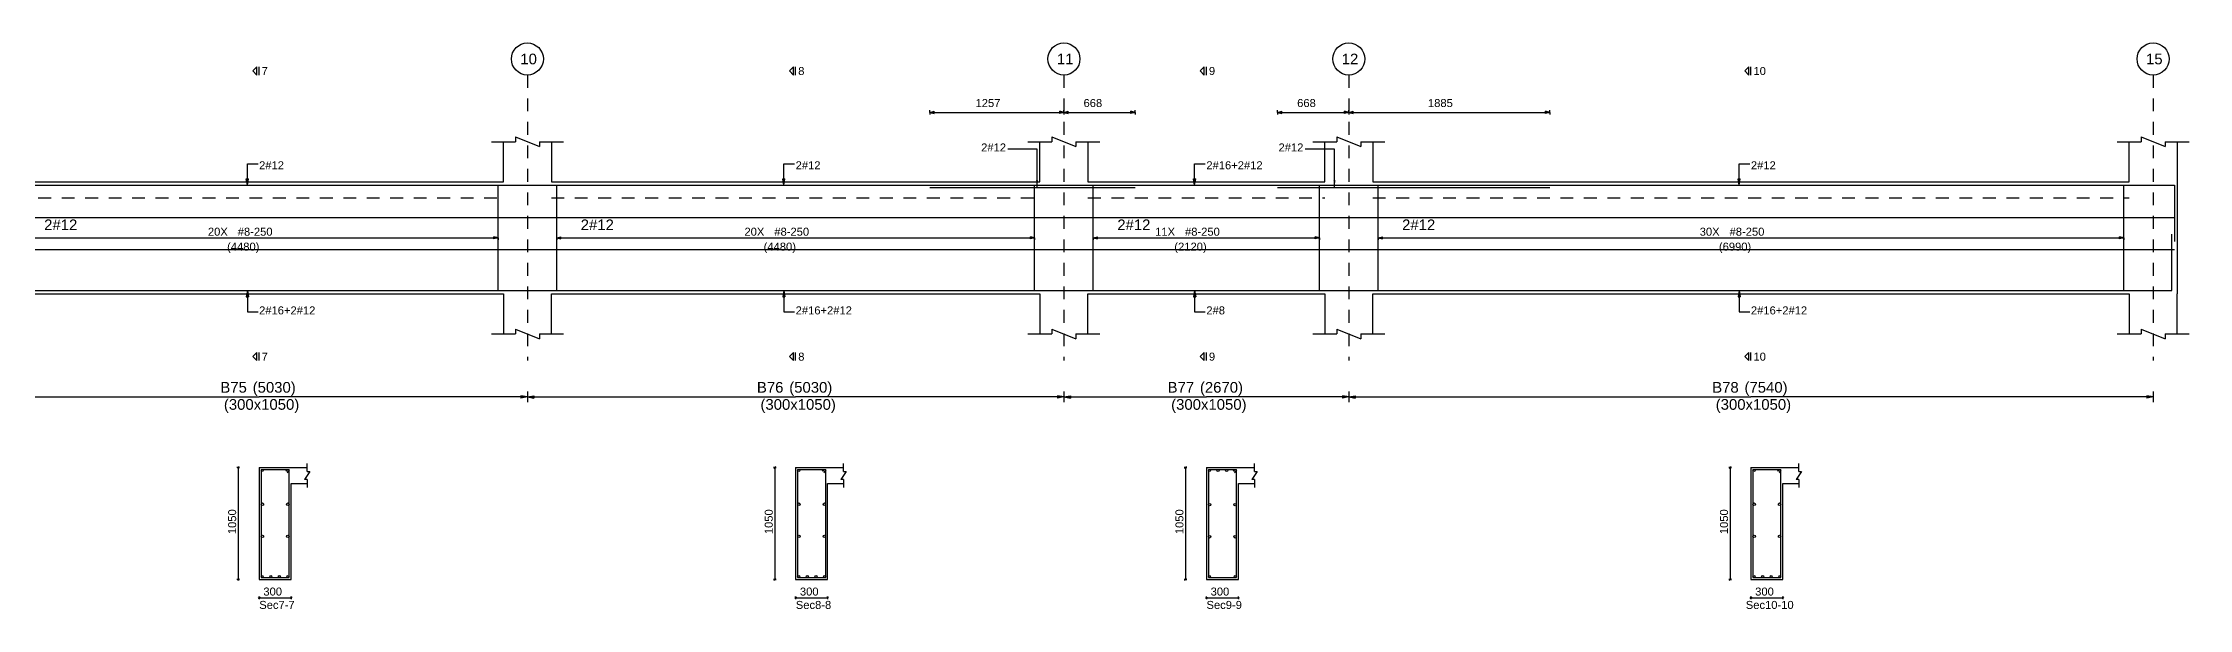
# Model space of a CAD drawing. Extents: x 0 to 98, y 3 to 248.
# Drawn here: x 68.17 to 88.29, y 69.05 to 74.36 of the extents above; entities that cross this region are included whole.
import ezdxf

# ---------------------------------------------------------------- set-up
doc = ezdxf.new("R2010")
doc.units = 0
doc.linetypes.add('ACAD_ISO02W100', pattern=[15, 12, -3])
for name, color, linetype in [('Axisline', 1, 'CONTINUOUS'), ('Axisline_Name', 2, 'CONTINUOUS'), ('Beam_bottombarlabeling', 2, 'CONTINUOUS'), ('Beam_Cross_Label', 4, 'CONTINUOUS'), ('Beam_CrossSection', 2, 'CONTINUOUS'), ('Beam_Dimensions_LS', 3, 'CONTINUOUS'), ('Beam_NameLS', 6, 'CONTINUOUS'), ('Beam_topbarsLabeling', 2, 'CONTINUOUS'), ('dim_all', 7, 'CONTINUOUS'), ('Extra_Topsteel_Labeling', 2, 'CONTINUOUS'), ('Extrabars', 7, 'CONTINUOUS'), ('Longsection', 2, 'CONTINUOUS'), ('main_botbars', 4, 'CONTINUOUS'), ('main_topbars', 4, 'CONTINUOUS'), ('SectionLine', 4, 'CONTINUOUS'), ('Sidefacebar', 140, 'CONTINUOUS'), ('Slabline', 253, 'CONTINUOUS'), ('span_dim', 7, 'CONTINUOUS'), ('spanline', 7, 'CONTINUOUS'), ('Stirrup_bar', 1, 'CONTINUOUS'), ('Stirrup_Dia_Spacing', 2, 'CONTINUOUS'), ('Stirrup_Length', 7, 'CONTINUOUS'), ('Stirrup_Numbers', 2, 'CONTINUOUS')]:
    doc.layers.add(name, color=color, linetype=linetype)
doc.styles.add('STRUDS_Arial', font='ARIAL.TTF', dxfattribs={"height": 0.04})

msp = doc.modelspace()

# ---------------------------------------------------------------- linework, layer by layer
at = {"layer": 'Axisline', "linetype": 'ACAD_ISO02W100', "ltscale": 0.01}
for p, q in [((72.71, 74.055), (72.71, 71.38)), ((77.74, 74.055), (77.74, 71.38)), ((80.41, 74.055), (80.41, 71.38)), ((87.95, 74.055), (87.95, 71.38))]:
    msp.add_line(p, q, dxfattribs=at)
at = {"layer": 'Axisline'}
for centre in [(72.71, 74.205), (77.74, 74.205), (80.41, 74.205), (87.95, 74.205)]:
    msp.add_circle(centre, 0.15, dxfattribs=at)
at = {"layer": 'Beam_bottombarlabeling'}
for p, q in [((70.085, 72.038), (70.075, 71.978)), ((70.085, 72.038), (70.085, 71.838)), ((70.085, 72.038), (70.095, 71.978)), ((75.115, 72.038), (75.105, 71.978)), ((75.115, 72.038), (75.115, 71.838)), ((75.115, 72.038), (75.125, 71.978)), ((78.965, 72.038), (78.955, 71.978)), ((78.965, 72.038), (78.965, 71.838)), ((78.965, 72.038), (78.975, 71.978)), ((84.07, 72.038), (84.06, 71.978)), ((84.07, 72.038), (84.07, 71.838)), ((84.07, 72.038), (84.08, 71.978)), ((70.075, 71.978), (70.095, 71.978)), ((70.085, 71.838), (70.185, 71.838)), ((75.105, 71.978), (75.125, 71.978)), ((75.115, 71.838), (75.215, 71.838)), ((78.955, 71.978), (78.975, 71.978)), ((78.965, 71.838), (79.065, 71.838)), ((84.06, 71.978), (84.08, 71.978)), ((84.07, 71.838), (84.17, 71.838))]:
    msp.add_line(p, q, dxfattribs=at)
for points in [[(70.085, 72.038), (70.075, 71.978), (70.085, 72.038), (70.095, 71.978)], [(75.115, 72.038), (75.105, 71.978), (75.115, 72.038), (75.125, 71.978)], [(78.965, 72.038), (78.955, 71.978), (78.965, 72.038), (78.975, 71.978)], [(84.07, 72.038), (84.06, 71.978), (84.07, 72.038), (84.08, 71.978)]]:
    msp.add_solid(points, dxfattribs=at)
at = {"layer": 'Beam_CrossSection'}
for p, q in [((70.645, 70.3425), (70.645, 70.4175)), ((75.675, 70.3425), (75.675, 70.4175)), ((79.525, 70.3425), (79.525, 70.4175)), ((84.63, 70.3425), (84.63, 70.4175)), ((70.195, 70.38), (70.495, 70.38)), ((70.195, 70.38), (70.195, 69.33)), ((70.195, 70.38), (70.195, 70.38)), ((70.495, 70.38), (70.495, 70.38)), ((70.495, 70.38), (70.645, 70.38)), ((70.495, 69.33), (70.495, 70.23)), ((70.495, 70.23), (70.645, 70.23)), ((70.67, 70.3425), (70.62, 70.2675)), ((70.645, 70.2675), (70.62, 70.2675)), ((70.645, 70.3425), (70.67, 70.3425)), ((70.645, 70.2675), (70.645, 70.1925)), ((75.225, 70.38), (75.525, 70.38)), ((75.225, 70.38), (75.225, 69.33)), ((75.225, 70.38), (75.225, 70.38)), ((75.525, 70.38), (75.525, 70.38)), ((75.525, 70.38), (75.675, 70.38)), ((75.525, 69.33), (75.525, 70.23)), ((75.525, 70.23), (75.675, 70.23)), ((75.7, 70.3425), (75.65, 70.2675)), ((75.675, 70.2675), (75.65, 70.2675)), ((75.675, 70.3425), (75.7, 70.3425)), ((75.675, 70.2675), (75.675, 70.1925)), ((79.075, 70.38), (79.375, 70.38)), ((79.075, 70.38), (79.075, 69.33)), ((79.075, 70.38), (79.075, 70.38)), ((79.375, 70.38), (79.375, 70.38)), ((79.375, 70.38), (79.525, 70.38)), ((79.375, 69.33), (79.375, 70.23)), ((79.375, 70.23), (79.525, 70.23)), ((79.55, 70.3425), (79.5, 70.2675)), ((79.525, 70.2675), (79.5, 70.2675)), ((79.525, 70.3425), (79.55, 70.3425)), ((79.525, 70.2675), (79.525, 70.1925)), ((84.18, 70.38), (84.48, 70.38)), ((84.18, 70.38), (84.18, 69.33)), ((84.18, 70.38), (84.18, 70.38)), ((84.48, 70.38), (84.48, 70.38)), ((84.48, 70.38), (84.63, 70.38)), ((84.48, 69.33), (84.48, 70.23)), ((84.48, 70.23), (84.63, 70.23)), ((84.655, 70.3425), (84.605, 70.2675)), ((84.63, 70.2675), (84.605, 70.2675)), ((84.63, 70.3425), (84.655, 70.3425)), ((84.63, 70.2675), (84.63, 70.1925)), ((70.195, 69.33), (70.495, 69.33)), ((75.225, 69.33), (75.525, 69.33)), ((79.075, 69.33), (79.375, 69.33)), ((84.18, 69.33), (84.48, 69.33))]:
    msp.add_line(p, q, dxfattribs=at)
at = {"layer": 'Beam_topbarsLabeling'}
for p, q in [((70.085, 73.022), (70.075, 73.082)), ((70.075, 73.082), (70.095, 73.082)), ((70.085, 73.022), (70.085, 73.222)), ((70.085, 73.222), (70.185, 73.222)), ((70.085, 73.022), (70.095, 73.082)), ((70.085, 73.082), (70.09, 73.082)), ((75.115, 73.022), (75.105, 73.082)), ((75.105, 73.082), (75.125, 73.082)), ((75.115, 73.022), (75.115, 73.222)), ((75.115, 73.222), (75.215, 73.222)), ((75.115, 73.022), (75.125, 73.082)), ((75.115, 73.082), (75.12, 73.082)), ((78.965, 73.022), (78.955, 73.082)), ((78.955, 73.082), (78.975, 73.082)), ((78.965, 73.022), (78.965, 73.222)), ((78.965, 73.222), (79.065, 73.222)), ((78.965, 73.022), (78.975, 73.082)), ((78.965, 73.082), (78.97, 73.082)), ((84.07, 73.022), (84.06, 73.082)), ((84.06, 73.082), (84.08, 73.082)), ((84.07, 73.022), (84.07, 73.222)), ((84.07, 73.222), (84.17, 73.222)), ((84.07, 73.022), (84.08, 73.082)), ((84.07, 73.082), (84.075, 73.082))]:
    msp.add_line(p, q, dxfattribs=at)
for points in [[(70.085, 73.022), (70.075, 73.082), (70.085, 73.022), (70.095, 73.082)], [(75.115, 73.022), (75.105, 73.082), (75.115, 73.022), (75.125, 73.082)], [(78.965, 73.022), (78.955, 73.082), (78.965, 73.022), (78.975, 73.082)], [(84.07, 73.022), (84.06, 73.082), (84.07, 73.022), (84.08, 73.082)]]:
    msp.add_solid(points, dxfattribs=at)
at = {"layer": 'dim_all'}
for p, q in [((76.4825, 73.705), (76.4825, 73.725)), ((76.4825, 73.705), (76.4825, 73.7175)), ((76.4825, 73.705), (76.4825, 73.7175)), ((76.4825, 73.705), (76.5225, 73.715)), ((76.4825, 73.705), (76.4825, 73.685)), ((76.4825, 73.705), (76.5225, 73.695)), ((76.4825, 73.705), (76.4825, 73.6925)), ((76.4825, 73.705), (76.4825, 73.6925)), ((76.4825, 73.705), (78.4075, 73.705)), ((76.5225, 73.695), (76.5225, 73.715)), ((77.74, 73.705), (77.7, 73.715)), ((77.7, 73.695), (77.7, 73.715)), ((77.74, 73.705), (77.7, 73.715)), ((77.7, 73.695), (77.7, 73.715)), ((77.74, 73.705), (77.7, 73.695)), ((77.74, 73.705), (77.7, 73.695)), ((77.74, 73.705), (77.74, 73.725)), ((77.74, 73.705), (77.74, 73.725)), ((77.74, 73.705), (77.74, 73.725)), ((77.74, 73.705), (77.74, 73.725)), ((77.74, 73.705), (77.74, 73.7175)), ((77.74, 73.705), (77.74, 73.7175)), ((77.74, 73.705), (77.74, 73.7175)), ((77.74, 73.705), (77.74, 73.7175)), ((77.74, 73.705), (77.78, 73.715)), ((77.74, 73.705), (77.78, 73.715)), ((77.74, 73.705), (77.74, 73.685)), ((77.74, 73.705), (77.78, 73.695)), ((77.74, 73.705), (77.74, 73.685)), ((77.74, 73.705), (77.74, 73.6925)), ((77.74, 73.705), (77.74, 73.6925)), ((77.74, 73.705), (77.74, 73.6925)), ((77.74, 73.705), (77.74, 73.6925)), ((77.74, 73.705), (77.74, 73.705)), ((77.74, 73.705), (77.74, 73.685)), ((77.74, 73.705), (77.78, 73.695)), ((77.74, 73.705), (77.74, 73.685)), ((77.78, 73.695), (77.78, 73.715)), ((77.78, 73.695), (77.78, 73.715)), ((78.4075, 73.705), (78.3675, 73.715)), ((78.3675, 73.695), (78.3675, 73.715)), ((78.4075, 73.705), (78.3675, 73.695)), ((78.4075, 73.705), (78.4075, 73.725)), ((78.4075, 73.705), (78.4075, 73.7175)), ((78.4075, 73.705), (78.4075, 73.7175)), ((78.4075, 73.705), (78.4075, 73.685)), ((78.4075, 73.705), (78.4075, 73.6925)), ((78.4075, 73.705), (78.4075, 73.6925)), ((79.7425, 73.705), (79.7425, 73.725)), ((79.7425, 73.705), (79.7425, 73.7175)), ((79.7425, 73.705), (79.7425, 73.7175)), ((79.7425, 73.705), (79.7825, 73.715)), ((79.7425, 73.705), (79.7425, 73.685)), ((79.7425, 73.705), (79.7825, 73.695)), ((79.7425, 73.705), (79.7425, 73.6925)), ((79.7425, 73.705), (79.7425, 73.6925)), ((79.7425, 73.705), (82.295, 73.705)), ((79.7825, 73.695), (79.7825, 73.715)), ((80.41, 73.705), (80.37, 73.715)), ((80.37, 73.695), (80.37, 73.715)), ((80.41, 73.705), (80.37, 73.715)), ((80.37, 73.695), (80.37, 73.715)), ((80.41, 73.705), (80.37, 73.695)), ((80.41, 73.705), (80.37, 73.695)), ((80.41, 73.705), (80.41, 73.725)), ((80.41, 73.705), (80.41, 73.725)), ((80.41, 73.705), (80.41, 73.725)), ((80.41, 73.705), (80.41, 73.725)), ((80.41, 73.705), (80.41, 73.7175)), ((80.41, 73.705), (80.41, 73.7175)), ((80.41, 73.705), (80.41, 73.7175)), ((80.41, 73.705), (80.41, 73.7175)), ((80.41, 73.705), (80.45, 73.715)), ((80.41, 73.705), (80.45, 73.715)), ((80.41, 73.705), (80.41, 73.685)), ((80.41, 73.705), (80.45, 73.695)), ((80.41, 73.705), (80.41, 73.685)), ((80.41, 73.705), (80.41, 73.6925)), ((80.41, 73.705), (80.41, 73.6925)), ((80.41, 73.705), (80.41, 73.6925)), ((80.41, 73.705), (80.41, 73.6925)), ((80.41, 73.705), (80.41, 73.705)), ((80.41, 73.705), (80.41, 73.685)), ((80.41, 73.705), (80.45, 73.695)), ((80.41, 73.705), (80.41, 73.685)), ((80.45, 73.695), (80.45, 73.715)), ((80.45, 73.695), (80.45, 73.715)), ((82.295, 73.705), (82.255, 73.715)), ((82.255, 73.695), (82.255, 73.715)), ((82.295, 73.705), (82.255, 73.695)), ((82.295, 73.705), (82.295, 73.725)), ((82.295, 73.705), (82.295, 73.7175)), ((82.295, 73.705), (82.295, 73.7175)), ((82.295, 73.705), (82.295, 73.685)), ((82.295, 73.705), (82.295, 73.6925)), ((82.295, 73.705), (82.295, 73.6925)), ((70, 70.38), (69.9875, 70.38)), ((70, 70.38), (69.9912, 70.3712)), ((70, 70.38), (70.0089, 70.3888)), ((70, 70.38), (70.0125, 70.38)), ((70, 70.38), (70, 69.33)), ((75.03, 70.38), (75.0175, 70.38)), ((75.03, 70.38), (75.0212, 70.3712)), ((75.03, 70.38), (75.0389, 70.3888)), ((75.03, 70.38), (75.0425, 70.38)), ((75.03, 70.38), (75.03, 69.33)), ((78.88, 70.38), (78.8675, 70.38)), ((78.88, 70.38), (78.8712, 70.3712)), ((78.88, 70.38), (78.8889, 70.3888)), ((78.88, 70.38), (78.8925, 70.38)), ((78.88, 70.38), (78.88, 69.33)), ((83.985, 70.38), (83.9725, 70.38)), ((83.985, 70.38), (83.9762, 70.3712)), ((83.985, 70.38), (83.9939, 70.3888)), ((83.985, 70.38), (83.9975, 70.38)), ((83.985, 70.38), (83.985, 69.33)), ((70, 69.33), (69.9875, 69.33)), ((70, 69.33), (69.9912, 69.3212)), ((70, 69.33), (70.0089, 69.3388)), ((70, 69.33), (70.0125, 69.33)), ((75.03, 69.33), (75.0175, 69.33)), ((75.03, 69.33), (75.0212, 69.3212)), ((75.03, 69.33), (75.0389, 69.3388)), ((75.03, 69.33), (75.0425, 69.33)), ((78.88, 69.33), (78.8675, 69.33)), ((78.88, 69.33), (78.8712, 69.3212)), ((78.88, 69.33), (78.8889, 69.3388)), ((78.88, 69.33), (78.8925, 69.33)), ((83.985, 69.33), (83.9725, 69.33)), ((83.985, 69.33), (83.9762, 69.3212)), ((83.985, 69.33), (83.9939, 69.3388)), ((83.985, 69.33), (83.9975, 69.33)), ((70.195, 69.16), (70.1862, 69.1512)), ((70.195, 69.16), (70.195, 69.1725)), ((70.195, 69.16), (70.2039, 69.1688)), ((70.195, 69.16), (70.195, 69.1475)), ((70.195, 69.16), (70.495, 69.16)), ((70.495, 69.16), (70.4862, 69.1512)), ((70.495, 69.16), (70.495, 69.1725)), ((70.495, 69.16), (70.5039, 69.1688)), ((70.495, 69.16), (70.495, 69.1475)), ((75.225, 69.16), (75.2162, 69.1512)), ((75.225, 69.16), (75.225, 69.1725)), ((75.225, 69.16), (75.2339, 69.1688)), ((75.225, 69.16), (75.225, 69.1475)), ((75.225, 69.16), (75.525, 69.16)), ((75.525, 69.16), (75.5162, 69.1512)), ((75.525, 69.16), (75.525, 69.1725)), ((75.525, 69.16), (75.5339, 69.1688)), ((75.525, 69.16), (75.525, 69.1475)), ((79.075, 69.16), (79.0662, 69.1512)), ((79.075, 69.16), (79.075, 69.1725)), ((79.075, 69.16), (79.0839, 69.1688)), ((79.075, 69.16), (79.075, 69.1475)), ((79.075, 69.16), (79.375, 69.16)), ((79.375, 69.16), (79.3662, 69.1512)), ((79.375, 69.16), (79.375, 69.1725)), ((79.375, 69.16), (79.3839, 69.1688)), ((79.375, 69.16), (79.375, 69.1475)), ((84.18, 69.16), (84.1712, 69.1512)), ((84.18, 69.16), (84.18, 69.1725)), ((84.18, 69.16), (84.1889, 69.1688)), ((84.18, 69.16), (84.18, 69.1475)), ((84.18, 69.16), (84.48, 69.16)), ((84.48, 69.16), (84.4712, 69.1512)), ((84.48, 69.16), (84.48, 69.1725)), ((84.48, 69.16), (84.4889, 69.1688)), ((84.48, 69.16), (84.48, 69.1475))]:
    msp.add_line(p, q, dxfattribs=at)
for points in [[(76.4825, 73.705), (76.5225, 73.715), (76.4825, 73.705), (76.5225, 73.695)], [(77.74, 73.705), (77.7, 73.715), (77.74, 73.705), (77.7, 73.695)], [(77.74, 73.705), (77.7, 73.715), (77.74, 73.705), (77.7, 73.695)], [(77.74, 73.705), (77.78, 73.715), (77.74, 73.705), (77.78, 73.695)], [(77.74, 73.705), (77.78, 73.715), (77.74, 73.705), (77.78, 73.695)], [(78.4075, 73.705), (78.3675, 73.715), (78.4075, 73.705), (78.3675, 73.695)], [(79.7425, 73.705), (79.7825, 73.715), (79.7425, 73.705), (79.7825, 73.695)], [(80.41, 73.705), (80.37, 73.715), (80.41, 73.705), (80.37, 73.695)], [(80.41, 73.705), (80.37, 73.715), (80.41, 73.705), (80.37, 73.695)], [(80.41, 73.705), (80.45, 73.715), (80.41, 73.705), (80.45, 73.695)], [(80.41, 73.705), (80.45, 73.715), (80.41, 73.705), (80.45, 73.695)], [(82.295, 73.705), (82.255, 73.715), (82.295, 73.705), (82.255, 73.695)]]:
    msp.add_solid(points, dxfattribs=at)
at = {"layer": 'Extra_Topsteel_Labeling'}
for p, q in [((77.4885, 73.359), (77.2135, 73.359)), ((77.4885, 73.009), (77.4885, 73.359)), ((80.2765, 73.359), (80.0015, 73.359)), ((80.2765, 73.009), (80.2765, 73.359))]:
    msp.add_line(p, q, dxfattribs=at)
for points in [[(77.4885, 73.009), (77.4785, 73.069), (77.4885, 73.009), (77.4985, 73.069)], [(80.2765, 73.009), (80.2665, 73.069), (80.2765, 73.009), (80.2865, 73.069)]]:
    msp.add_solid(points, dxfattribs=at)
at = {"layer": 'Extrabars'}
for p, q in [((78.4075, 72.9995), (76.4825, 72.9995)), ((82.295, 72.9975), (79.7425, 72.9975))]:
    msp.add_line(p, q, dxfattribs=at)
at = {"layer": 'Longsection'}
for p, q in [((72.5975, 73.475), (72.5975, 73.43)), ((72.5975, 73.475), (72.8225, 73.385)), ((77.6275, 73.475), (77.6275, 73.43)), ((77.6275, 73.475), (77.8525, 73.385)), ((80.2975, 73.475), (80.2975, 73.43)), ((80.2975, 73.475), (80.5225, 73.385)), ((87.8375, 73.475), (87.8375, 73.43)), ((87.8375, 73.475), (88.0625, 73.385)), ((72.3725, 73.43), (72.485, 73.43)), ((72.3725, 73.43), (72.5975, 73.43)), ((72.485, 73.055), (72.485, 73.43)), ((72.8225, 73.43), (72.8225, 73.385)), ((72.8225, 73.43), (73.0475, 73.43)), ((72.935, 73.43), (72.935, 73.055)), ((77.4025, 73.43), (77.515, 73.43)), ((77.4025, 73.43), (77.6275, 73.43)), ((77.515, 73.055), (77.515, 73.43)), ((77.8525, 73.43), (77.8525, 73.385)), ((77.8525, 73.43), (78.0775, 73.43)), ((77.965, 73.43), (77.965, 73.055)), ((80.0725, 73.43), (80.185, 73.43)), ((80.0725, 73.43), (80.2975, 73.43)), ((80.185, 73.055), (80.185, 73.43)), ((80.5225, 73.43), (80.5225, 73.385)), ((80.5225, 73.43), (80.7475, 73.43)), ((80.635, 73.43), (80.635, 73.055)), ((87.6125, 73.43), (87.725, 73.43)), ((87.6125, 73.43), (87.8375, 73.43)), ((87.725, 73.055), (87.725, 73.43)), ((88.0625, 73.43), (88.0625, 73.385)), ((88.0625, 73.43), (88.2875, 73.43)), ((88.175, 73.43), (88.175, 73.055)), ((67.905, 73.055), (72.485, 73.055)), ((72.935, 73.055), (77.515, 73.055)), ((77.965, 73.055), (80.185, 73.055)), ((80.635, 73.055), (87.725, 73.055)), ((88.175, 73.055), (88.175, 72.005)), ((67.905, 72.005), (72.485, 72.005)), ((72.485, 72.005), (72.485, 71.63)), ((72.935, 71.63), (72.935, 72.005)), ((72.935, 72.005), (77.515, 72.005)), ((77.515, 72.005), (77.515, 71.63)), ((77.965, 71.63), (77.965, 72.005)), ((77.965, 72.005), (80.185, 72.005)), ((80.185, 72.005), (80.185, 71.63)), ((80.635, 71.63), (80.635, 72.005)), ((80.635, 72.005), (87.725, 72.005)), ((87.725, 72.005), (87.725, 71.63)), ((88.175, 71.63), (88.175, 72.005)), ((72.3725, 71.63), (72.485, 71.63)), ((72.3725, 71.63), (72.5975, 71.63)), ((72.5975, 71.675), (72.5975, 71.63)), ((72.5975, 71.675), (72.8225, 71.585)), ((72.8225, 71.63), (72.8225, 71.585)), ((72.8225, 71.63), (73.0475, 71.63)), ((77.4025, 71.63), (77.515, 71.63)), ((77.4025, 71.63), (77.6275, 71.63)), ((77.6275, 71.675), (77.6275, 71.63)), ((77.6275, 71.675), (77.8525, 71.585)), ((77.8525, 71.63), (77.8525, 71.585)), ((77.8525, 71.63), (78.0775, 71.63)), ((80.0725, 71.63), (80.185, 71.63)), ((80.0725, 71.63), (80.2975, 71.63)), ((80.2975, 71.675), (80.2975, 71.63)), ((80.2975, 71.675), (80.5225, 71.585)), ((80.5225, 71.63), (80.5225, 71.585)), ((80.5225, 71.63), (80.7475, 71.63)), ((87.6125, 71.63), (87.725, 71.63)), ((87.6125, 71.63), (87.8375, 71.63)), ((87.8375, 71.675), (87.8375, 71.63)), ((87.8375, 71.675), (88.0625, 71.585)), ((88.0625, 71.63), (88.0625, 71.585)), ((88.0625, 71.63), (88.2875, 71.63))]:
    msp.add_line(p, q, dxfattribs=at)
at = {"layer": 'main_botbars'}
for p, q in [((67.48, 73.022), (72.91, 73.022)), ((72.51, 73.022), (77.94, 73.022)), ((77.54, 73.022), (80.61, 73.022)), ((80.21, 73.022), (88.15, 73.022)), ((88.15, 73.022), (88.15, 72.497)), ((88.125, 72.038), (88.125, 72.563)), ((67.505, 72.038), (72.885, 72.038)), ((72.535, 72.038), (72.535, 72.038)), ((72.535, 72.038), (77.915, 72.038)), ((77.565, 72.038), (77.565, 72.038)), ((77.565, 72.038), (80.585, 72.038)), ((80.235, 72.038), (88.125, 72.038))]:
    msp.add_line(p, q, dxfattribs=at)
for centre in [(70.2238, 69.3587), (70.3046, 69.3587), (70.3855, 69.3587), (70.4663, 69.3587), (75.2538, 69.3587), (75.3346, 69.3587), (75.4155, 69.3587), (75.4963, 69.3587), (79.1038, 69.3587), (79.3463, 69.3587), (84.2088, 69.3587), (84.2896, 69.3587), (84.3705, 69.3587), (84.4513, 69.3587)]:
    msp.add_circle(centre, 0.01, dxfattribs=at)
at = {"layer": 'main_topbars'}
for centre in [(70.2238, 70.3512), (70.4663, 70.3512), (75.2538, 70.3512), (75.4963, 70.3512), (79.1038, 70.3512), (79.1846, 70.3512), (79.2654, 70.3512), (79.3463, 70.3512), (84.2088, 70.3512), (84.4513, 70.3512)]:
    msp.add_circle(centre, 0.01, dxfattribs=at)
at = {"layer": 'SectionLine'}
for p, q in [((70.175, 74.13), (70.1375, 74.0925)), ((70.175, 74.055), (70.1375, 74.0925)), ((70.175, 74.055), (70.175, 74.13)), ((70.195, 74.055), (70.195, 74.13)), ((75.205, 74.13), (75.1675, 74.0925)), ((75.205, 74.055), (75.1675, 74.0925)), ((75.205, 74.055), (75.205, 74.13)), ((75.225, 74.055), (75.225, 74.13)), ((79.055, 74.13), (79.0175, 74.0925)), ((79.055, 74.055), (79.0175, 74.0925)), ((79.055, 74.055), (79.055, 74.13)), ((79.075, 74.055), (79.075, 74.13)), ((84.16, 74.13), (84.1225, 74.0925)), ((84.16, 74.055), (84.1225, 74.0925)), ((84.16, 74.055), (84.16, 74.13)), ((84.18, 74.055), (84.18, 74.13)), ((70.175, 71.455), (70.1375, 71.4175)), ((70.175, 71.38), (70.175, 71.455)), ((70.195, 71.38), (70.195, 71.455)), ((75.205, 71.455), (75.1675, 71.4175)), ((75.205, 71.38), (75.205, 71.455)), ((75.225, 71.38), (75.225, 71.455)), ((79.055, 71.455), (79.0175, 71.4175)), ((79.055, 71.38), (79.055, 71.455)), ((79.075, 71.38), (79.075, 71.455)), ((84.16, 71.455), (84.1225, 71.4175)), ((84.16, 71.38), (84.16, 71.455)), ((84.18, 71.38), (84.18, 71.455)), ((70.175, 71.38), (70.1375, 71.4175)), ((75.205, 71.38), (75.1675, 71.4175)), ((79.055, 71.38), (79.0175, 71.4175)), ((84.16, 71.38), (84.1225, 71.4175))]:
    msp.add_line(p, q, dxfattribs=at)
at = {"layer": 'Sidefacebar'}
for p, q in [((67.48, 72.722), (72.91, 72.722)), ((72.51, 72.722), (77.94, 72.722)), ((77.54, 72.722), (80.61, 72.722)), ((80.21, 72.722), (88.15, 72.722)), ((67.48, 72.422), (72.91, 72.422)), ((72.51, 72.422), (77.94, 72.422)), ((77.54, 72.422), (80.61, 72.422)), ((80.21, 72.422), (88.15, 72.422))]:
    msp.add_line(p, q, dxfattribs=at)
for centre in [(70.226, 70.035), (70.464, 70.035), (75.256, 70.035), (75.494, 70.035), (79.106, 70.031), (79.344, 70.031), (84.211, 70.035), (84.449, 70.035), (70.226, 69.735), (70.464, 69.735), (75.256, 69.735), (75.494, 69.735), (79.106, 69.731), (79.344, 69.731), (84.211, 69.735), (84.449, 69.735)]:
    msp.add_circle(centre, 0.012, dxfattribs=at)
at = {"layer": 'Slabline', "linetype": 'ACAD_ISO02W100', "ltscale": 0.01}
for p, q in [((67.905, 72.905), (72.485, 72.905)), ((72.935, 72.905), (77.515, 72.905)), ((77.965, 72.905), (80.185, 72.905)), ((80.635, 72.905), (87.725, 72.905))]:
    msp.add_line(p, q, dxfattribs=at)
at = {"layer": 'spanline'}
for p, q in [((67.68, 71.04), (70.195, 71.04)), ((72.71, 71.04), (70.195, 71.04)), ((72.71, 71.04), (72.65, 71.05)), ((72.65, 71.05), (72.65, 71.03)), ((72.71, 71.04), (72.65, 71.03)), ((72.71, 71.09), (72.71, 70.99)), ((72.71, 71.09), (72.71, 70.99)), ((72.71, 71.04), (72.77, 71.05)), ((72.71, 71.04), (75.225, 71.04)), ((72.71, 71.04), (72.77, 71.03)), ((72.77, 71.05), (72.77, 71.03)), ((77.74, 71.04), (75.225, 71.04)), ((77.74, 71.04), (77.68, 71.05)), ((77.68, 71.05), (77.68, 71.03)), ((77.74, 71.04), (77.68, 71.03)), ((77.74, 71.09), (77.74, 70.99)), ((77.74, 71.09), (77.74, 70.99)), ((77.74, 71.04), (77.8, 71.05)), ((77.74, 71.04), (79.075, 71.04)), ((77.74, 71.04), (77.8, 71.03)), ((77.8, 71.05), (77.8, 71.03)), ((80.41, 71.04), (79.075, 71.04)), ((80.41, 71.04), (80.35, 71.05)), ((80.35, 71.05), (80.35, 71.03)), ((80.41, 71.04), (80.35, 71.03)), ((80.41, 71.09), (80.41, 70.99)), ((80.41, 71.09), (80.41, 70.99)), ((80.41, 71.04), (80.47, 71.05)), ((80.41, 71.04), (84.18, 71.04)), ((80.41, 71.04), (80.47, 71.03)), ((80.47, 71.05), (80.47, 71.03)), ((87.95, 71.04), (84.18, 71.04)), ((87.95, 71.04), (87.89, 71.05)), ((87.89, 71.05), (87.89, 71.03)), ((87.95, 71.04), (87.89, 71.03)), ((87.95, 71.09), (87.95, 70.99))]:
    msp.add_line(p, q, dxfattribs=at)
for points in [[(72.71, 71.04), (72.65, 71.05), (72.71, 71.04), (72.65, 71.03)], [(72.71, 71.04), (72.77, 71.05), (72.71, 71.04), (72.77, 71.03)], [(77.74, 71.04), (77.68, 71.05), (77.74, 71.04), (77.68, 71.03)], [(77.74, 71.04), (77.8, 71.05), (77.74, 71.04), (77.8, 71.03)], [(80.41, 71.04), (80.35, 71.05), (80.41, 71.04), (80.35, 71.03)], [(80.41, 71.04), (80.47, 71.05), (80.41, 71.04), (80.47, 71.03)], [(87.95, 71.04), (87.89, 71.05), (87.95, 71.04), (87.89, 71.03)]]:
    msp.add_solid(points, dxfattribs=at)
at = {"layer": 'Stirrup_bar'}
for p, q in [((72.435, 72.038), (72.435, 73.022)), ((72.985, 72.038), (72.985, 73.022)), ((77.465, 72.038), (77.465, 73.022)), ((78.015, 72.038), (78.015, 73.022)), ((80.135, 72.038), (80.135, 73.022)), ((80.685, 72.038), (80.685, 73.022)), ((87.675, 72.038), (87.675, 73.022)), ((70.2138, 70.3612), (70.2138, 69.3487)), ((70.2138, 70.3612), (70.4763, 70.3612)), ((70.4592, 70.3583), (70.445, 70.3442)), ((70.4733, 70.3442), (70.4592, 70.33)), ((70.4763, 69.3487), (70.4763, 70.3612)), ((75.2438, 70.3612), (75.2438, 69.3487)), ((75.2438, 70.3612), (75.5063, 70.3612)), ((75.4892, 70.3583), (75.475, 70.3442)), ((75.5033, 70.3442), (75.4892, 70.33)), ((75.5063, 69.3487), (75.5063, 70.3612)), ((79.0938, 70.3612), (79.0938, 69.3487)), ((79.0938, 70.3612), (79.3563, 70.3612)), ((79.3392, 70.3583), (79.325, 70.3442)), ((79.3533, 70.3442), (79.3392, 70.33)), ((79.3563, 69.3487), (79.3563, 70.3612)), ((84.1988, 70.3612), (84.1988, 69.3487)), ((84.1988, 70.3612), (84.4613, 70.3612)), ((84.4442, 70.3583), (84.4301, 70.3442)), ((84.4583, 70.3442), (84.4442, 70.33)), ((84.4613, 69.3487), (84.4613, 70.3612)), ((70.2138, 69.3487), (70.4763, 69.3487)), ((75.2438, 69.3487), (75.5063, 69.3487)), ((79.0938, 69.3487), (79.3563, 69.3487)), ((84.1988, 69.3487), (84.4613, 69.3487))]:
    msp.add_line(p, q, dxfattribs=at)
at = {"layer": 'Stirrup_Length'}
for p, q in [((67.955, 72.53), (72.435, 72.53)), ((72.435, 72.53), (72.395, 72.54)), ((72.395, 72.52), (72.395, 72.54)), ((72.435, 72.53), (72.395, 72.52)), ((72.435, 72.53), (72.435, 72.55)), ((72.435, 72.53), (72.435, 72.51)), ((72.985, 72.53), (72.985, 72.55)), ((72.985, 72.53), (73.025, 72.54)), ((72.985, 72.53), (77.465, 72.53)), ((72.985, 72.53), (72.985, 72.51)), ((72.985, 72.53), (73.025, 72.52)), ((73.025, 72.52), (73.025, 72.54)), ((77.465, 72.53), (77.425, 72.54)), ((77.425, 72.52), (77.425, 72.54)), ((77.465, 72.53), (77.425, 72.52)), ((77.465, 72.53), (77.465, 72.55)), ((77.465, 72.53), (77.465, 72.51)), ((78.015, 72.53), (78.015, 72.55)), ((78.015, 72.53), (78.055, 72.54)), ((78.015, 72.53), (80.135, 72.53)), ((78.015, 72.53), (78.015, 72.51)), ((78.015, 72.53), (78.055, 72.52)), ((78.055, 72.52), (78.055, 72.54)), ((80.135, 72.53), (80.095, 72.54)), ((80.095, 72.52), (80.095, 72.54)), ((80.135, 72.53), (80.095, 72.52)), ((80.135, 72.53), (80.135, 72.55)), ((80.135, 72.53), (80.135, 72.51)), ((80.685, 72.53), (80.685, 72.55)), ((80.685, 72.53), (80.725, 72.54)), ((80.685, 72.53), (87.675, 72.53)), ((80.685, 72.53), (80.685, 72.51)), ((80.685, 72.53), (80.725, 72.52)), ((80.725, 72.52), (80.725, 72.54)), ((87.675, 72.53), (87.635, 72.54)), ((87.635, 72.52), (87.635, 72.54)), ((87.675, 72.53), (87.635, 72.52)), ((87.675, 72.53), (87.675, 72.55)), ((87.675, 72.53), (87.675, 72.51))]:
    msp.add_line(p, q, dxfattribs=at)
for points in [[(72.435, 72.53), (72.395, 72.54), (72.435, 72.53), (72.395, 72.52)], [(72.985, 72.53), (73.025, 72.54), (72.985, 72.53), (73.025, 72.52)], [(77.465, 72.53), (77.425, 72.54), (77.465, 72.53), (77.425, 72.52)], [(78.015, 72.53), (78.055, 72.54), (78.015, 72.53), (78.055, 72.52)], [(80.135, 72.53), (80.095, 72.54), (80.135, 72.53), (80.095, 72.52)], [(80.685, 72.53), (80.725, 72.54), (80.685, 72.53), (80.725, 72.52)], [(87.675, 72.53), (87.635, 72.54), (87.675, 72.53), (87.635, 72.52)]]:
    msp.add_solid(points, dxfattribs=at)

# ---------------------------------------------------------------- texts
at = {"layer": 'Axisline_Name', "style": 'STRUDS_Arial'}
for s, p in [('10', (72.644, 74.155)), ('11', (77.674, 74.155)), ('12', (80.344, 74.155)), ('15', (87.884, 74.155))]:
    msp.add_text(s, height=0.1, dxfattribs=at).set_placement(p)
at = {"layer": 'Beam_bottombarlabeling', "style": 'STRUDS_Arial'}
for s, p in [('2#16+2#12', (70.195, 71.813)), ('2#16+2#12', (75.225, 71.813)), ('2#8', (79.075, 71.813)), ('2#16+2#12', (84.18, 71.813))]:
    msp.add_text(s, height=0.075, dxfattribs=at).set_placement(p)
at = {"layer": 'Beam_Cross_Label', "style": 'STRUDS_Arial'}
for s, p in [('Sec7-7', (70.1965, 69.055)), ('Sec8-8', (75.2265, 69.055)), ('Sec9-9', (79.0765, 69.055)), ('Sec10-10', (84.132, 69.055))]:
    msp.add_text(s, height=0.075, dxfattribs=at).set_placement(p)
at = {"layer": 'Beam_Dimensions_LS', "style": 'STRUDS_Arial'}
for p in [(69.865, 70.92), (74.895, 70.92), (78.745, 70.92), (83.85, 70.92)]:
    msp.add_text('(300x1050)', height=0.1, dxfattribs=at).set_placement(p)
at = {"layer": 'Beam_NameLS', "style": 'STRUDS_Arial'}
for s, p in [('B75', (69.832, 71.08)), ('B76', (74.862, 71.08)), ('B77', (78.712, 71.08)), ('B78', (83.817, 71.08))]:
    msp.add_text(s, height=0.1, dxfattribs=at).set_placement(p)
at = {"layer": 'Beam_topbarsLabeling', "style": 'STRUDS_Arial'}
for s, p in [('2#12', (70.195, 73.172)), ('2#12', (75.225, 73.172)), ('2#16+2#12', (79.075, 73.172)), ('2#12', (84.18, 73.172))]:
    msp.add_text(s, height=0.075, dxfattribs=at).set_placement(p)
at = {"layer": 'dim_all', "style": 'STRUDS_Arial'}
for s, p in [('1257', (76.9113, 73.755)), ('668', (77.9238, 73.755)), ('668', (79.9263, 73.755)), ('1885', (81.1525, 73.755)), ('300', (70.235, 69.18)), ('300', (75.265, 69.18)), ('300', (79.115, 69.18)), ('300', (84.22, 69.18))]:
    msp.add_text(s, height=0.075, dxfattribs=at).set_placement(p)
for p in [(69.98, 69.755), (75.01, 69.755), (78.86, 69.755), (83.965, 69.755)]:
    msp.add_text('1050', height=0.075, rotation=90, dxfattribs=at).set_placement(p)
at = {"layer": 'Extra_Topsteel_Labeling', "style": 'STRUDS_Arial'}
for p in [(76.9635, 73.339), (79.7515, 73.339)]:
    msp.add_text('2#12', height=0.075, dxfattribs=at).set_placement(p)
at = {"layer": 'SectionLine', "style": 'STRUDS_Arial'}
for s, p in [('7', (70.219, 74.055)), ('8', (75.249, 74.055)), ('9', (79.099, 74.055)), ('10', (84.204, 74.055)), ('7', (70.219, 71.38)), ('8', (75.249, 71.38)), ('9', (79.099, 71.38)), ('10', (84.204, 71.38))]:
    msp.add_text(s, height=0.075, dxfattribs=at).set_placement(p)
at = {"layer": 'Sidefacebar', "style": 'STRUDS_Arial'}
for p in [(68.18, 72.602), (73.21, 72.602), (78.24, 72.602), (80.91, 72.602)]:
    msp.add_text('2#12', height=0.1, dxfattribs=at).set_placement(p)
at = {"layer": 'span_dim', "style": 'STRUDS_Arial'}
for s, p in [(' (5030) ', (70.096, 71.08)), (' (5030) ', (75.126, 71.08)), (' (2670) ', (78.976, 71.08)), (' (7540) ', (84.081, 71.08))]:
    msp.add_text(s, height=0.1, dxfattribs=at).set_placement(p)
at = {"layer": 'Stirrup_Dia_Spacing', "style": 'STRUDS_Arial'}
for p in [(69.995, 72.55), (75.025, 72.55), (78.875, 72.55), (83.98, 72.55)]:
    msp.add_text('#8-250', height=0.075, dxfattribs=at).set_placement(p)
at = {"layer": 'Stirrup_Length', "style": 'STRUDS_Arial'}
for s, p in [('(4480)', (69.895, 72.41)), ('(4480)', (74.925, 72.41)), ('(2120)', (78.775, 72.41)), ('(6990)', (83.88, 72.41))]:
    msp.add_text(s, height=0.075, dxfattribs=at).set_placement(p)
at = {"layer": 'Stirrup_Numbers', "style": 'STRUDS_Arial'}
for s, p in [('20X', (69.715, 72.55)), ('20X', (74.745, 72.55)), ('11X', (78.595, 72.55)), ('30X', (83.7, 72.55))]:
    msp.add_text(s, height=0.075, dxfattribs=at).set_placement(p)

doc.saveas('drawing.dxf')
